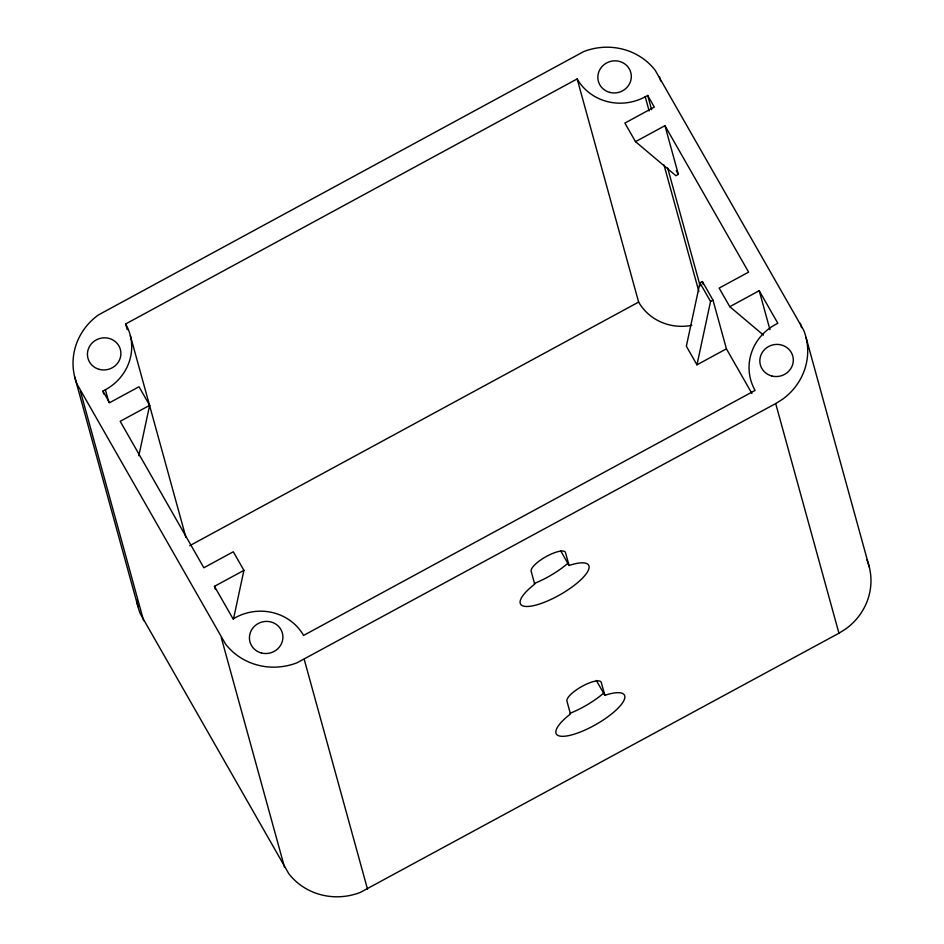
<?xml version="1.0" encoding="UTF-8"?>
<svg xmlns="http://www.w3.org/2000/svg" width="944" height="944" viewBox="0 0 944 944"><rect width="100%" height="100%" fill="white"/><g stroke="black" fill="none" stroke-linecap="round" stroke-linejoin="round"><path stroke-width="1.42" d="M138.839 455.716L149.636 405.342L139.016 386.745L109.575 402.722L102.931 391.099L105.386 389.766A50.386 48.05 -15.4 0 0 125.658 323.957L577.162 78.93A50.386 48.05 -15.4 0 0 645.236 96.795L647.69 95.462L654.322 107.085L624.881 123.074L635.501 141.659L675.904 175.702L678.358 174.369L664.954 125.682L635.501 141.659M233.416 619.311L243.918 570.365L233.298 551.768L203.845 567.757L120.195 421.319L149.636 405.342M699.929 282.881L686.347 346.224L696.967 364.821L726.42 348.832L713.003 300.145L702.383 281.548L699.929 282.881L710.549 301.478L696.967 364.821M775.697 403.572L782.34 399.406A61.596 58.74 -15.4 0 0 803.663 330.152L655.289 70.422A61.596 58.74 -15.4 0 0 583.652 51.613L98.412 314.942A61.596 58.74 -15.4 0 0 77.078 384.208L225.463 643.938A61.596 58.74 -15.4 0 0 297.1 662.747L775.697 403.572L838.945 633.223L360.348 892.387A61.596 58.74 -15.4 0 1 288.711 873.578L140.337 613.848A61.596 58.74 -15.4 0 1 136.762 600.242M838.945 633.223L845.588 629.058A61.596 58.74 -15.4 0 0 866.922 559.792M189.709 545.703L638.628 302.08A50.386 48.05 -15.4 0 0 691.881 325.314M710.549 301.478L713.003 300.145M215.232 589.127L214.465 586.342L243.918 570.365M664.954 125.682L748.604 272.12L719.151 288.097L729.783 306.694L759.224 290.717L777.821 323.261L775.366 324.583A50.386 48.05 -15.4 0 0 755.094 390.391L303.579 635.43A50.386 48.05 -15.4 0 0 235.516 617.553L233.062 618.886L214.465 586.342M729.783 306.694L763.448 335.061M676.234 170.652L678.358 174.369M726.42 348.832L751.872 393.4M560.571 550.623L569.067 565.491A39.188 11.446 -29.7 0 1 582.932 577.681A39.188 11.446 -29.7 0 1 530.292 606.237A39.188 11.446 -29.7 0 1 534.717 584.135L531.165 571.262A19.588 5.723 -29.7 0 1 546.777 556.252A19.588 5.723 -29.7 0 1 565.515 552.618L569.067 565.491M596.337 680.459L604.833 695.327A39.188 11.446 -29.7 0 1 618.686 707.516A39.188 11.446 -29.7 0 1 566.058 736.072A39.188 11.446 -29.7 0 1 570.471 713.971L566.931 701.085A19.588 5.723 -29.7 0 1 582.542 686.087A19.588 5.723 -29.7 0 1 601.281 682.453L604.833 695.327M806.034 337.456L869.294 567.108M800.394 323.379L801.562 327.639M759.224 290.717L769.95 329.668M659.467 76.7L660.635 80.948M702.383 281.548L703.15 284.333M647.69 95.462L651.596 109.681M667.656 167.961L700.153 285.926M645.236 96.795L649.153 111.014M664.021 165.023L698.867 291.519M577.162 78.93L638.628 302.08M304.228 659.431L367.487 889.083M221.285 637.66L284.533 867.3M130.331 335.604L185.933 537.443M125.658 323.957L127.216 329.645M105.386 389.766L108.902 402.557M102.931 391.099L103.71 393.943M80.358 390.969L143.606 620.621M74.706 376.892L137.966 606.544M604.231 692.613A39.188 11.446 -29.7 0 1 570.105 713.275M568.465 562.777A39.188 11.446 -29.7 0 1 534.339 583.451M609.8 92.406A16.791 16.013 -15.4 0 0 630.863 72.794A16.791 16.013 -15.4 0 0 603.074 65.49A16.791 16.013 -15.4 0 0 609.8 92.406M261.394 652.977A16.791 16.013 -15.4 0 0 282.457 633.353A16.791 16.013 -15.4 0 0 254.668 626.061A16.791 16.013 -15.4 0 0 261.394 652.977M771.791 375.983A16.791 16.013 -15.4 0 0 792.854 356.36A16.791 16.013 -15.4 0 0 765.065 349.068A16.791 16.013 -15.4 0 0 771.791 375.983M99.391 369.399A16.791 16.013 -15.4 0 0 120.454 349.776A16.791 16.013 -15.4 0 0 92.665 342.483A16.791 16.013 -15.4 0 0 99.391 369.399"/></g></svg>
